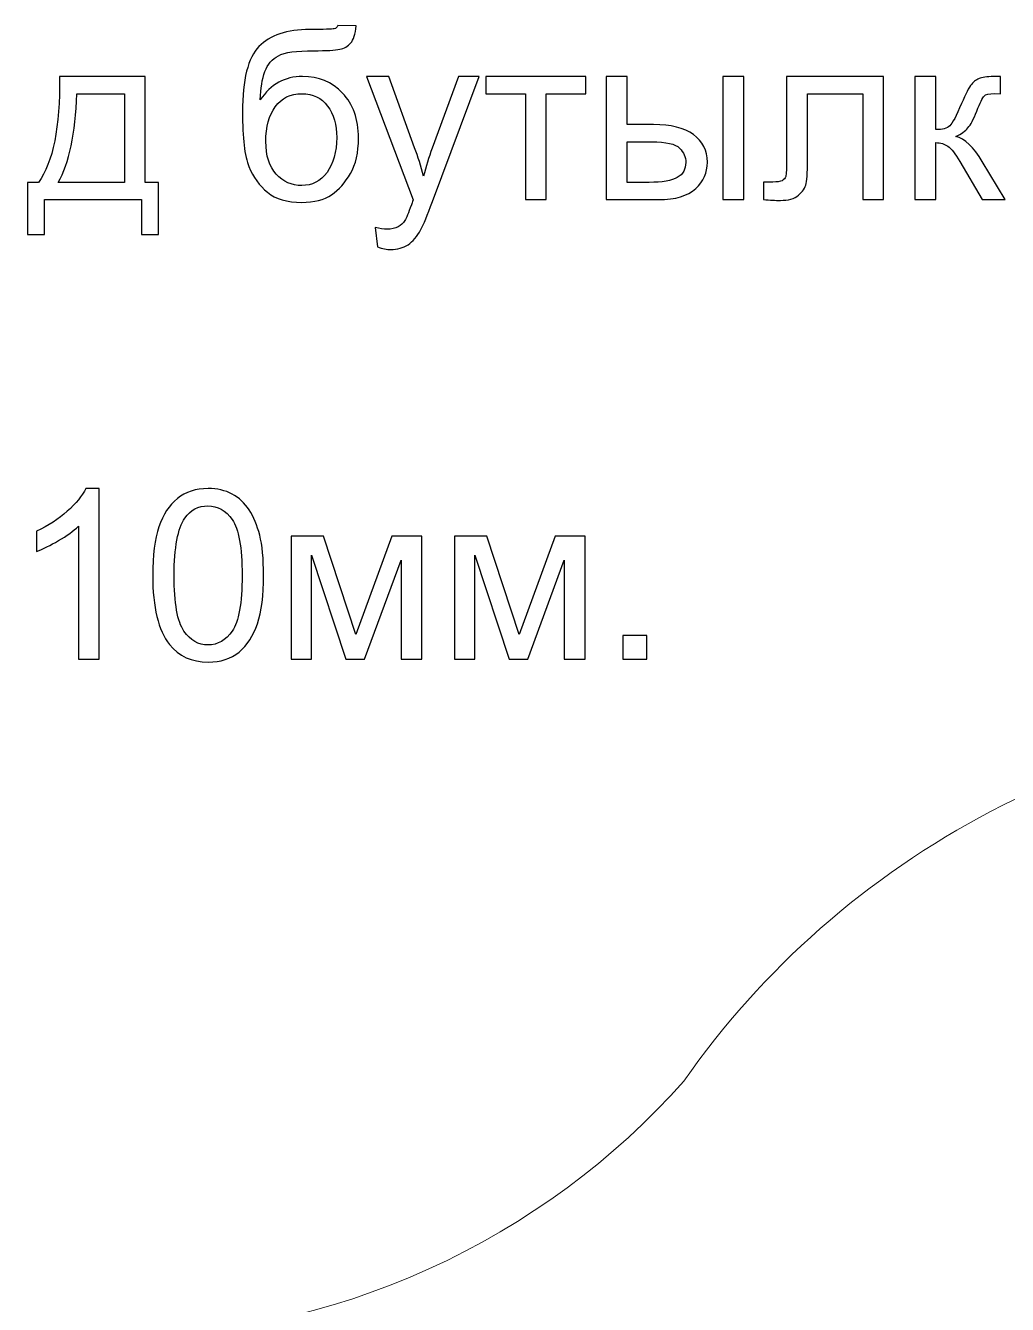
# Model space of a CAD drawing. Header units: centimetres. Extents: x -34 to 236, y -37 to 15.
# Drawn here: x 88.903 to 92.404, y 8.547 to 13.108 of the extents above; entities that cross this region are included whole.
import ezdxf

# ---------------------------------------------------------------- set-up
doc = ezdxf.new("R2010")
doc.units = ezdxf.units.CM
doc.header["$MEASUREMENT"] = 0
doc.layers.add('layer 1', color=7, linetype='Continuous')

msp = doc.modelspace()

# ---------------------------------------------------------------- linework, layer by layer
at = {"layer": 'layer 1', "color": 232}
for points, knots in [([(90.01586, 13.10797), (90.01586, 13.10797), (90.08162, 13.10726), (90.08162, 13.10726), (90.08162, 13.10726), (90.07852, 13.07777), (90.07203, 13.05717), (90.06187, 13.0456), (90.06187, 13.0456), (90.05185, 13.03403), (90.03886, 13.02655), (90.02306, 13.0233), (90.02306, 13.0233), (90.00726, 13.01991), (89.97621, 13.01836), (89.92979, 13.01836), (89.92979, 13.01836), (89.8684, 13.01836), (89.82649, 13.01244), (89.8042, 13.00058), (89.8042, 13.00058), (89.7819, 12.98873), (89.76581, 12.96968), (89.75608, 12.94371), (89.75608, 12.94371), (89.7462, 12.91761), (89.74084, 12.88416), (89.73971, 12.8431), (89.73971, 12.8431), (89.75848, 12.8709), (89.78035, 12.89178), (89.80547, 12.90561), (89.80547, 12.90561), (89.83044, 12.91958), (89.85881, 12.9265), (89.89013, 12.9265), (89.89013, 12.9265), (89.94771, 12.9265), (89.9954, 12.90674), (90.03322, 12.86723), (90.03322, 12.86723), (90.0709, 12.82772), (90.08981, 12.7741), (90.08981, 12.70665), (90.08981, 12.70665), (90.08981, 12.65528), (90.08035, 12.61337), (90.0613, 12.58049), (90.0613, 12.58049), (90.04225, 12.54775), (90.01981, 12.52235), (89.99371, 12.50443), (89.99371, 12.50443), (89.96774, 12.48651), (89.93218, 12.47762), (89.88731, 12.47762), (89.88731, 12.47762), (89.83524, 12.47762), (89.7946, 12.48948), (89.76567, 12.51332), (89.76567, 12.51332), (89.73674, 12.53717), (89.71459, 12.56765), (89.69921, 12.6049), (89.69921, 12.6049), (89.68369, 12.64216), (89.67607, 12.70693), (89.67607, 12.79922), (89.67607, 12.79922), (89.67607, 12.91521), (89.69568, 12.99339), (89.73491, 13.0336), (89.73491, 13.0336), (89.77414, 13.07382), (89.83468, 13.094), (89.91624, 13.094), (89.91624, 13.094), (89.9669, 13.094), (89.99568, 13.09484), (90.0026, 13.0964), (90.0026, 13.0964), (90.00951, 13.09809), (90.01389, 13.10204), (90.01586, 13.10797)], [0, 0, 0, 0, 0.047619, 0.047619, 0.047619, 0.047619, 0.0952381, 0.0952381, 0.0952381, 0.0952381, 0.1428571, 0.1428571, 0.1428571, 0.1428571, 0.1904762, 0.1904762, 0.1904762, 0.1904762, 0.2380952, 0.2380952, 0.2380952, 0.2380952, 0.2857143, 0.2857143, 0.2857143, 0.2857143, 0.3333333, 0.3333333, 0.3333333, 0.3333333, 0.3809524, 0.3809524, 0.3809524, 0.3809524, 0.4285714, 0.4285714, 0.4285714, 0.4285714, 0.4761905, 0.4761905, 0.4761905, 0.4761905, 0.5238095, 0.5238095, 0.5238095, 0.5238095, 0.5714286, 0.5714286, 0.5714286, 0.5714286, 0.6190476, 0.6190476, 0.6190476, 0.6190476, 0.6666667, 0.6666667, 0.6666667, 0.6666667, 0.7142857, 0.7142857, 0.7142857, 0.7142857, 0.7619048, 0.7619048, 0.7619048, 0.7619048, 0.8095238, 0.8095238, 0.8095238, 0.8095238, 0.8571429, 0.8571429, 0.8571429, 0.8571429, 0.9047619, 0.9047619, 0.9047619, 0.9047619, 0.952381, 0.952381, 0.952381, 0.952381, 1, 1, 1, 1]), ([(89.02371, 12.9265), (89.02371, 12.9265), (89.32964, 12.9265), (89.32964, 12.9265), (89.32964, 12.9265), (89.32964, 12.9265), (89.32964, 12.54874), (89.32964, 12.54874), (89.32964, 12.54874), (89.32964, 12.54874), (89.37706, 12.54874), (89.37706, 12.54874), (89.37706, 12.54874), (89.37706, 12.54874), (89.37706, 12.36304), (89.37706, 12.36304), (89.37706, 12.36304), (89.37706, 12.36304), (89.31595, 12.36304), (89.31595, 12.36304), (89.31595, 12.36304), (89.31595, 12.36304), (89.31595, 12.4875), (89.31595, 12.4875), (89.31595, 12.4875), (89.31595, 12.4875), (88.97037, 12.4875), (88.97037, 12.4875), (88.97037, 12.4875), (88.97037, 12.4875), (88.97037, 12.36304), (88.97037, 12.36304), (88.97037, 12.36304), (88.97037, 12.36304), (88.90913, 12.36304), (88.90913, 12.36304), (88.90913, 12.36304), (88.90913, 12.36304), (88.90913, 12.54874), (88.90913, 12.54874), (88.90913, 12.54874), (88.90913, 12.54874), (88.94836, 12.54874), (88.94836, 12.54874), (88.94836, 12.54874), (89.00071, 12.61986), (89.02583, 12.74573), (89.02371, 12.9265)], [0, 0, 0, 0, 0.0833333, 0.0833333, 0.0833333, 0.0833333, 0.1666667, 0.1666667, 0.1666667, 0.1666667, 0.25, 0.25, 0.25, 0.25, 0.3333333, 0.3333333, 0.3333333, 0.3333333, 0.4166667, 0.4166667, 0.4166667, 0.4166667, 0.5, 0.5, 0.5, 0.5, 0.5833333, 0.5833333, 0.5833333, 0.5833333, 0.6666667, 0.6666667, 0.6666667, 0.6666667, 0.75, 0.75, 0.75, 0.75, 0.8333333, 0.8333333, 0.8333333, 0.8333333, 0.9166667, 0.9166667, 0.9166667, 0.9166667, 1, 1, 1, 1]), ([(90.15725, 12.31845), (90.15725, 12.31845), (90.14893, 12.3883), (90.14893, 12.3883), (90.14893, 12.3883), (90.1653, 12.38392), (90.17941, 12.38167), (90.19154, 12.38167), (90.19154, 12.38167), (90.20805, 12.38167), (90.22132, 12.38449), (90.2312, 12.38999), (90.2312, 12.38999), (90.24121, 12.3955), (90.24926, 12.40312), (90.25561, 12.41313), (90.25561, 12.41313), (90.26041, 12.42047), (90.26789, 12.43896), (90.27833, 12.46845), (90.27833, 12.46845), (90.27974, 12.47268), (90.282, 12.47861), (90.28496, 12.48665), (90.28496, 12.48665), (90.28496, 12.48665), (90.11845, 12.9265), (90.11845, 12.9265), (90.11845, 12.9265), (90.11845, 12.9265), (90.1986, 12.9265), (90.1986, 12.9265), (90.1986, 12.9265), (90.1986, 12.9265), (90.29004, 12.67236), (90.29004, 12.67236), (90.29004, 12.67236), (90.30175, 12.64004), (90.31248, 12.60617), (90.32179, 12.57061), (90.32179, 12.57061), (90.3304, 12.60476), (90.34056, 12.63807), (90.35241, 12.67066), (90.35241, 12.67066), (90.35241, 12.67066), (90.44625, 12.9265), (90.44625, 12.9265), (90.44625, 12.9265), (90.44625, 12.9265), (90.52062, 12.9265), (90.52062, 12.9265), (90.52062, 12.9265), (90.52062, 12.9265), (90.35368, 12.48002), (90.35368, 12.48002), (90.35368, 12.48002), (90.33576, 12.43176), (90.32179, 12.3986), (90.31191, 12.3804), (90.31191, 12.3804), (90.29865, 12.35584), (90.28355, 12.33792), (90.26647, 12.32649), (90.26647, 12.32649), (90.24926, 12.31506), (90.22894, 12.30928), (90.20523, 12.30928), (90.20523, 12.30928), (90.19084, 12.30928), (90.17489, 12.31238), (90.15725, 12.31845)], [0, 0, 0, 0, 0.0555556, 0.0555556, 0.0555556, 0.0555556, 0.1111111, 0.1111111, 0.1111111, 0.1111111, 0.1666667, 0.1666667, 0.1666667, 0.1666667, 0.2222222, 0.2222222, 0.2222222, 0.2222222, 0.2777778, 0.2777778, 0.2777778, 0.2777778, 0.3333333, 0.3333333, 0.3333333, 0.3333333, 0.3888889, 0.3888889, 0.3888889, 0.3888889, 0.4444444, 0.4444444, 0.4444444, 0.4444444, 0.5, 0.5, 0.5, 0.5, 0.5555556, 0.5555556, 0.5555556, 0.5555556, 0.6111111, 0.6111111, 0.6111111, 0.6111111, 0.6666667, 0.6666667, 0.6666667, 0.6666667, 0.7222222, 0.7222222, 0.7222222, 0.7222222, 0.7777778, 0.7777778, 0.7777778, 0.7777778, 0.8333333, 0.8333333, 0.8333333, 0.8333333, 0.8888889, 0.8888889, 0.8888889, 0.8888889, 0.9444444, 0.9444444, 0.9444444, 0.9444444, 1, 1, 1, 1]), ([(90.54376, 12.9265), (90.54376, 12.9265), (90.90063, 12.9265), (90.90063, 12.9265), (90.90063, 12.9265), (90.90063, 12.9265), (90.90063, 12.86497), (90.90063, 12.86497), (90.90063, 12.86497), (90.90063, 12.86497), (90.75924, 12.86497), (90.75924, 12.86497), (90.75924, 12.86497), (90.75924, 12.86497), (90.75924, 12.4875), (90.75924, 12.4875), (90.75924, 12.4875), (90.75924, 12.4875), (90.68516, 12.4875), (90.68516, 12.4875), (90.68516, 12.4875), (90.68516, 12.4875), (90.68516, 12.86497), (90.68516, 12.86497), (90.68516, 12.86497), (90.68516, 12.86497), (90.54376, 12.86497), (90.54376, 12.86497), (90.54376, 12.86497), (90.54376, 12.86497), (90.54376, 12.9265), (90.54376, 12.9265)], [0, 0, 0, 0, 0.125, 0.125, 0.125, 0.125, 0.25, 0.25, 0.25, 0.25, 0.375, 0.375, 0.375, 0.375, 0.5, 0.5, 0.5, 0.5, 0.625, 0.625, 0.625, 0.625, 0.75, 0.75, 0.75, 0.75, 0.875, 0.875, 0.875, 0.875, 1, 1, 1, 1]), ([(90.9733, 12.9265), (90.9733, 12.9265), (91.04781, 12.9265), (91.04781, 12.9265), (91.04781, 12.9265), (91.04781, 12.9265), (91.04781, 12.75505), (91.04781, 12.75505), (91.04781, 12.75505), (91.04781, 12.75505), (91.14207, 12.75505), (91.14207, 12.75505), (91.14207, 12.75505), (91.20346, 12.75505), (91.25087, 12.74305), (91.28403, 12.71921), (91.28403, 12.71921), (91.31719, 12.69536), (91.33384, 12.66248), (91.33384, 12.62057), (91.33384, 12.62057), (91.33384, 12.58402), (91.32001, 12.55255), (91.29221, 12.52659), (91.29221, 12.52659), (91.26456, 12.50048), (91.22025, 12.4875), (91.15943, 12.4875), (91.15943, 12.4875), (91.15943, 12.4875), (90.9733, 12.4875), (90.9733, 12.4875), (90.9733, 12.4875), (90.9733, 12.4875), (90.9733, 12.9265), (90.9733, 12.9265)], [0, 0, 0, 0, 0.1111111, 0.1111111, 0.1111111, 0.1111111, 0.2222222, 0.2222222, 0.2222222, 0.2222222, 0.3333333, 0.3333333, 0.3333333, 0.3333333, 0.4444444, 0.4444444, 0.4444444, 0.4444444, 0.5555556, 0.5555556, 0.5555556, 0.5555556, 0.6666667, 0.6666667, 0.6666667, 0.6666667, 0.7777778, 0.7777778, 0.7777778, 0.7777778, 0.8888889, 0.8888889, 0.8888889, 0.8888889, 1, 1, 1, 1]), ([(91.38958, 12.9265), (91.38958, 12.9265), (91.46409, 12.9265), (91.46409, 12.9265), (91.46409, 12.9265), (91.46409, 12.9265), (91.46409, 12.4875), (91.46409, 12.4875), (91.46409, 12.4875), (91.46409, 12.4875), (91.38958, 12.4875), (91.38958, 12.4875), (91.38958, 12.4875), (91.38958, 12.4875), (91.38958, 12.9265), (91.38958, 12.9265)], [0, 0, 0, 0, 0.25, 0.25, 0.25, 0.25, 0.5, 0.5, 0.5, 0.5, 0.75, 0.75, 0.75, 0.75, 1, 1, 1, 1]), ([(91.61663, 12.9265), (91.61663, 12.9265), (91.96235, 12.9265), (91.96235, 12.9265), (91.96235, 12.9265), (91.96235, 12.9265), (91.96235, 12.4875), (91.96235, 12.4875), (91.96235, 12.4875), (91.96235, 12.4875), (91.88827, 12.4875), (91.88827, 12.4875), (91.88827, 12.4875), (91.88827, 12.4875), (91.88827, 12.86497), (91.88827, 12.86497), (91.88827, 12.86497), (91.88827, 12.86497), (91.69113, 12.86497), (91.69113, 12.86497), (91.69113, 12.86497), (91.69113, 12.86497), (91.69113, 12.64625), (91.69113, 12.64625), (91.69113, 12.64625), (91.69113, 12.59531), (91.68944, 12.56158), (91.68619, 12.54536), (91.68619, 12.54536), (91.68281, 12.52913), (91.67378, 12.51488), (91.65882, 12.50274), (91.65882, 12.50274), (91.644, 12.4906), (91.62241, 12.48454), (91.59433, 12.48454), (91.59433, 12.48454), (91.57697, 12.48454), (91.55694, 12.48567), (91.53436, 12.48792), (91.53436, 12.48792), (91.53436, 12.48792), (91.53436, 12.54987), (91.53436, 12.54987), (91.53436, 12.54987), (91.53436, 12.54987), (91.5671, 12.54987), (91.5671, 12.54987), (91.5671, 12.54987), (91.58248, 12.54987), (91.59348, 12.55156), (91.60012, 12.55467), (91.60012, 12.55467), (91.60675, 12.55791), (91.61112, 12.56285), (91.61338, 12.56977), (91.61338, 12.56977), (91.61564, 12.57668), (91.61663, 12.59912), (91.61663, 12.63722), (91.61663, 12.63722), (91.61663, 12.63722), (91.61663, 12.9265), (91.61663, 12.9265)], [0, 0, 0, 0, 0.0625, 0.0625, 0.0625, 0.0625, 0.125, 0.125, 0.125, 0.125, 0.1875, 0.1875, 0.1875, 0.1875, 0.25, 0.25, 0.25, 0.25, 0.3125, 0.3125, 0.3125, 0.3125, 0.375, 0.375, 0.375, 0.375, 0.4375, 0.4375, 0.4375, 0.4375, 0.5, 0.5, 0.5, 0.5, 0.5625, 0.5625, 0.5625, 0.5625, 0.625, 0.625, 0.625, 0.625, 0.6875, 0.6875, 0.6875, 0.6875, 0.75, 0.75, 0.75, 0.75, 0.8125, 0.8125, 0.8125, 0.8125, 0.875, 0.875, 0.875, 0.875, 0.9375, 0.9375, 0.9375, 0.9375, 1, 1, 1, 1]), ([(92.07397, 12.9265), (92.07397, 12.9265), (92.14833, 12.9265), (92.14833, 12.9265), (92.14833, 12.9265), (92.14833, 12.9265), (92.14833, 12.73684), (92.14833, 12.73684), (92.14833, 12.73684), (92.17204, 12.73684), (92.18869, 12.74136), (92.19815, 12.75039), (92.19815, 12.75039), (92.2076, 12.75956), (92.22157, 12.78595), (92.24006, 12.82984), (92.24006, 12.82984), (92.25473, 12.86455), (92.26658, 12.88741), (92.27562, 12.89842), (92.27562, 12.89842), (92.28479, 12.90942), (92.29523, 12.9169), (92.30708, 12.92071), (92.30708, 12.92071), (92.31894, 12.92466), (92.33799, 12.9265), (92.36409, 12.9265), (92.36409, 12.9265), (92.36409, 12.9265), (92.37905, 12.9265), (92.37905, 12.9265), (92.37905, 12.9265), (92.37905, 12.9265), (92.37905, 12.86497), (92.37905, 12.86497), (92.37905, 12.86497), (92.37905, 12.86497), (92.35831, 12.8654), (92.35831, 12.8654), (92.35831, 12.8654), (92.33883, 12.8654), (92.32627, 12.86243), (92.32077, 12.85665), (92.32077, 12.85665), (92.31499, 12.85058), (92.3061, 12.83252), (92.29424, 12.80246), (92.29424, 12.80246), (92.28295, 12.77382), (92.27265, 12.75406), (92.2632, 12.74305), (92.2632, 12.74305), (92.25388, 12.73191), (92.23935, 12.72189), (92.21988, 12.71286), (92.21988, 12.71286), (92.25177, 12.70425), (92.28324, 12.67447), (92.31414, 12.62353), (92.31414, 12.62353), (92.31414, 12.62353), (92.39556, 12.4875), (92.39556, 12.4875), (92.39556, 12.4875), (92.39556, 12.4875), (92.31372, 12.4875), (92.31372, 12.4875), (92.31372, 12.4875), (92.31372, 12.4875), (92.23427, 12.62353), (92.23427, 12.62353), (92.23427, 12.62353), (92.21804, 12.65077), (92.20379, 12.66883), (92.1918, 12.67744), (92.1918, 12.67744), (92.17966, 12.68619), (92.16513, 12.69042), (92.14833, 12.69042), (92.14833, 12.69042), (92.14833, 12.69042), (92.14833, 12.4875), (92.14833, 12.4875), (92.14833, 12.4875), (92.14833, 12.4875), (92.07397, 12.4875), (92.07397, 12.4875), (92.07397, 12.4875), (92.07397, 12.4875), (92.07397, 12.9265), (92.07397, 12.9265)], [0, 0, 0, 0, 0.0434783, 0.0434783, 0.0434783, 0.0434783, 0.0869565, 0.0869565, 0.0869565, 0.0869565, 0.1304348, 0.1304348, 0.1304348, 0.1304348, 0.173913, 0.173913, 0.173913, 0.173913, 0.2173913, 0.2173913, 0.2173913, 0.2173913, 0.2608696, 0.2608696, 0.2608696, 0.2608696, 0.3043478, 0.3043478, 0.3043478, 0.3043478, 0.3478261, 0.3478261, 0.3478261, 0.3478261, 0.3913043, 0.3913043, 0.3913043, 0.3913043, 0.4347826, 0.4347826, 0.4347826, 0.4347826, 0.4782609, 0.4782609, 0.4782609, 0.4782609, 0.5217391, 0.5217391, 0.5217391, 0.5217391, 0.5652174, 0.5652174, 0.5652174, 0.5652174, 0.6086957, 0.6086957, 0.6086957, 0.6086957, 0.6521739, 0.6521739, 0.6521739, 0.6521739, 0.6956522, 0.6956522, 0.6956522, 0.6956522, 0.7391304, 0.7391304, 0.7391304, 0.7391304, 0.7826087, 0.7826087, 0.7826087, 0.7826087, 0.826087, 0.826087, 0.826087, 0.826087, 0.8695652, 0.8695652, 0.8695652, 0.8695652, 0.9130435, 0.9130435, 0.9130435, 0.9130435, 0.9565217, 0.9565217, 0.9565217, 0.9565217, 1, 1, 1, 1]), ([(89.08566, 12.86497), (89.08016, 12.72245), (89.05814, 12.61704), (89.01948, 12.54874), (89.01948, 12.54874), (89.01948, 12.54874), (89.25556, 12.54874), (89.25556, 12.54874), (89.25556, 12.54874), (89.25556, 12.54874), (89.25556, 12.86497), (89.25556, 12.86497), (89.25556, 12.86497), (89.25556, 12.86497), (89.08566, 12.86497), (89.08566, 12.86497)], [0, 0, 0, 0, 0.25, 0.25, 0.25, 0.25, 0.5, 0.5, 0.5, 0.5, 0.75, 0.75, 0.75, 0.75, 1, 1, 1, 1]), ([(90.01205, 12.70862), (90.01205, 12.75448), (90.00133, 12.79188), (89.9796, 12.82109), (89.9796, 12.82109), (89.95801, 12.8503), (89.92753, 12.86497), (89.88816, 12.86497), (89.88816, 12.86497), (89.84709, 12.86497), (89.81534, 12.84945), (89.79305, 12.81869), (89.79305, 12.81869), (89.77075, 12.78779), (89.75946, 12.74658), (89.75946, 12.69508), (89.75946, 12.69508), (89.75946, 12.64399), (89.77188, 12.60505), (89.79658, 12.57809), (89.79658, 12.57809), (89.82113, 12.551), (89.85161, 12.53759), (89.88773, 12.53759), (89.88773, 12.53759), (89.92456, 12.53759), (89.95462, 12.55312), (89.97762, 12.58444), (89.97762, 12.58444), (90.00062, 12.61577), (90.01205, 12.65712), (90.01205, 12.70862)], [0, 0, 0, 0, 0.125, 0.125, 0.125, 0.125, 0.25, 0.25, 0.25, 0.25, 0.375, 0.375, 0.375, 0.375, 0.5, 0.5, 0.5, 0.5, 0.625, 0.625, 0.625, 0.625, 0.75, 0.75, 0.75, 0.75, 0.875, 0.875, 0.875, 0.875, 1, 1, 1, 1]), ([(91.04781, 12.54874), (91.04781, 12.54874), (91.12584, 12.54874), (91.12584, 12.54874), (91.12584, 12.54874), (91.17298, 12.54874), (91.2067, 12.55453), (91.22674, 12.5661), (91.22674, 12.5661), (91.24692, 12.57767), (91.25694, 12.59573), (91.25694, 12.62014), (91.25694, 12.62014), (91.25694, 12.6392), (91.24946, 12.65613), (91.23464, 12.67109), (91.23464, 12.67109), (91.21968, 12.6859), (91.1868, 12.69338), (91.13586, 12.69338), (91.13586, 12.69338), (91.13586, 12.69338), (91.04781, 12.69338), (91.04781, 12.69338), (91.04781, 12.69338), (91.04781, 12.69338), (91.04781, 12.54874), (91.04781, 12.54874)], [0, 0, 0, 0, 0.1428571, 0.1428571, 0.1428571, 0.1428571, 0.2857143, 0.2857143, 0.2857143, 0.2857143, 0.4285714, 0.4285714, 0.4285714, 0.4285714, 0.5714286, 0.5714286, 0.5714286, 0.5714286, 0.7142857, 0.7142857, 0.7142857, 0.7142857, 0.8571429, 0.8571429, 0.8571429, 0.8571429, 1, 1, 1, 1]), ([(89.16537, 10.84835), (89.16537, 10.84835), (89.09101, 10.84835), (89.09101, 10.84835), (89.09101, 10.84835), (89.09101, 10.84835), (89.09101, 11.32249), (89.09101, 11.32249), (89.09101, 11.32249), (89.07309, 11.30541), (89.04966, 11.28834), (89.02059, 11.27126), (89.02059, 11.27126), (88.99138, 11.25419), (88.96528, 11.24135), (88.94214, 11.23288), (88.94214, 11.23288), (88.94214, 11.23288), (88.94214, 11.30471), (88.94214, 11.30471), (88.94214, 11.30471), (88.98376, 11.32432), (89.02017, 11.34803), (89.05136, 11.37583), (89.05136, 11.37583), (89.0824, 11.40377), (89.10456, 11.43072), (89.11754, 11.45696), (89.11754, 11.45696), (89.11754, 11.45696), (89.16537, 11.45696), (89.16537, 11.45696), (89.16537, 11.45696), (89.16537, 11.45696), (89.16537, 10.84835), (89.16537, 10.84835)], [0, 0, 0, 0, 0.1111111, 0.1111111, 0.1111111, 0.1111111, 0.2222222, 0.2222222, 0.2222222, 0.2222222, 0.3333333, 0.3333333, 0.3333333, 0.3333333, 0.4444444, 0.4444444, 0.4444444, 0.4444444, 0.5555556, 0.5555556, 0.5555556, 0.5555556, 0.6666667, 0.6666667, 0.6666667, 0.6666667, 0.7777778, 0.7777778, 0.7777778, 0.7777778, 0.8888889, 0.8888889, 0.8888889, 0.8888889, 1, 1, 1, 1]), ([(89.35602, 11.14722), (89.35602, 11.21891), (89.36335, 11.27662), (89.37817, 11.32023), (89.37817, 11.32023), (89.39285, 11.36397), (89.41486, 11.3977), (89.44393, 11.4214), (89.44393, 11.4214), (89.473, 11.44511), (89.50955, 11.45696), (89.55357, 11.45696), (89.55357, 11.45696), (89.58617, 11.45696), (89.61467, 11.45033), (89.63923, 11.43721), (89.63923, 11.43721), (89.66378, 11.42423), (89.68396, 11.40532), (89.70005, 11.38062), (89.70005, 11.38062), (89.71599, 11.35593), (89.72855, 11.32587), (89.73758, 11.29045), (89.73758, 11.29045), (89.74676, 11.25503), (89.75127, 11.20734), (89.75127, 11.14722), (89.75127, 11.14722), (89.75127, 11.0761), (89.74393, 11.01881), (89.7294, 10.97507), (89.7294, 10.97507), (89.71472, 10.93132), (89.69285, 10.8976), (89.66378, 10.87375), (89.66378, 10.87375), (89.63471, 10.8499), (89.59802, 10.83805), (89.55357, 10.83805), (89.55357, 10.83805), (89.49515, 10.83805), (89.44929, 10.85893), (89.41599, 10.90084), (89.41599, 10.90084), (89.37605, 10.95122), (89.35602, 11.03349), (89.35602, 11.14722)], [0, 0, 0, 0, 0.0833333, 0.0833333, 0.0833333, 0.0833333, 0.1666667, 0.1666667, 0.1666667, 0.1666667, 0.25, 0.25, 0.25, 0.25, 0.3333333, 0.3333333, 0.3333333, 0.3333333, 0.4166667, 0.4166667, 0.4166667, 0.4166667, 0.5, 0.5, 0.5, 0.5, 0.5833333, 0.5833333, 0.5833333, 0.5833333, 0.6666667, 0.6666667, 0.6666667, 0.6666667, 0.75, 0.75, 0.75, 0.75, 0.8333333, 0.8333333, 0.8333333, 0.8333333, 0.9166667, 0.9166667, 0.9166667, 0.9166667, 1, 1, 1, 1]), ([(89.4325, 11.14722), (89.4325, 11.04774), (89.44421, 10.98156), (89.4675, 10.94854), (89.4675, 10.94854), (89.49078, 10.91566), (89.51942, 10.89915), (89.55357, 10.89915), (89.55357, 10.89915), (89.58786, 10.89915), (89.61651, 10.9158), (89.63979, 10.94882), (89.63979, 10.94882), (89.66308, 10.98184), (89.67479, 11.04802), (89.67479, 11.14722), (89.67479, 11.14722), (89.67479, 11.24699), (89.66308, 11.31331), (89.63979, 11.34605), (89.63979, 11.34605), (89.61651, 11.37893), (89.58758, 11.3953), (89.55287, 11.3953), (89.55287, 11.3953), (89.51858, 11.3953), (89.49134, 11.38076), (89.47088, 11.35184), (89.47088, 11.35184), (89.44534, 11.31501), (89.4325, 11.24671), (89.4325, 11.14722)], [0, 0, 0, 0, 0.125, 0.125, 0.125, 0.125, 0.25, 0.25, 0.25, 0.25, 0.375, 0.375, 0.375, 0.375, 0.5, 0.5, 0.5, 0.5, 0.625, 0.625, 0.625, 0.625, 0.75, 0.75, 0.75, 0.75, 0.875, 0.875, 0.875, 0.875, 1, 1, 1, 1]), ([(89.84963, 11.28735), (89.84963, 11.28735), (89.96534, 11.28735), (89.96534, 11.28735), (89.96534, 11.28735), (89.96534, 11.28735), (90.08077, 10.93598), (90.08077, 10.93598), (90.08077, 10.93598), (90.08077, 10.93598), (90.2089, 11.28735), (90.2089, 11.28735), (90.2089, 11.28735), (90.2089, 11.28735), (90.316, 11.28735), (90.316, 11.28735), (90.316, 11.28735), (90.316, 11.28735), (90.316, 10.84835), (90.316, 10.84835), (90.316, 10.84835), (90.316, 10.84835), (90.24163, 10.84835), (90.24163, 10.84835), (90.24163, 10.84835), (90.24163, 10.84835), (90.24163, 11.20183), (90.24163, 11.20183), (90.24163, 11.20183), (90.24163, 11.20183), (90.11181, 10.84835), (90.11181, 10.84835), (90.11181, 10.84835), (90.11181, 10.84835), (90.04521, 10.84835), (90.04521, 10.84835), (90.04521, 10.84835), (90.04521, 10.84835), (89.92244, 11.21877), (89.92244, 11.21877), (89.92244, 11.21877), (89.92244, 11.21877), (89.92244, 10.84835), (89.92244, 10.84835), (89.92244, 10.84835), (89.92244, 10.84835), (89.84963, 10.84835), (89.84963, 10.84835), (89.84963, 10.84835), (89.84963, 10.84835), (89.84963, 11.28735), (89.84963, 11.28735)], [0, 0, 0, 0, 0.0769231, 0.0769231, 0.0769231, 0.0769231, 0.1538462, 0.1538462, 0.1538462, 0.1538462, 0.2307692, 0.2307692, 0.2307692, 0.2307692, 0.3076923, 0.3076923, 0.3076923, 0.3076923, 0.3846154, 0.3846154, 0.3846154, 0.3846154, 0.4615385, 0.4615385, 0.4615385, 0.4615385, 0.5384615, 0.5384615, 0.5384615, 0.5384615, 0.6153846, 0.6153846, 0.6153846, 0.6153846, 0.6923077, 0.6923077, 0.6923077, 0.6923077, 0.7692308, 0.7692308, 0.7692308, 0.7692308, 0.8461538, 0.8461538, 0.8461538, 0.8461538, 0.9230769, 0.9230769, 0.9230769, 0.9230769, 1, 1, 1, 1]), ([(90.43172, 11.28735), (90.43172, 11.28735), (90.54743, 11.28735), (90.54743, 11.28735), (90.54743, 11.28735), (90.54743, 11.28735), (90.66286, 10.93598), (90.66286, 10.93598), (90.66286, 10.93598), (90.66286, 10.93598), (90.79099, 11.28735), (90.79099, 11.28735), (90.79099, 11.28735), (90.79099, 11.28735), (90.89809, 11.28735), (90.89809, 11.28735), (90.89809, 11.28735), (90.89809, 11.28735), (90.89809, 10.84835), (90.89809, 10.84835), (90.89809, 10.84835), (90.89809, 10.84835), (90.82372, 10.84835), (90.82372, 10.84835), (90.82372, 10.84835), (90.82372, 10.84835), (90.82372, 11.20183), (90.82372, 11.20183), (90.82372, 11.20183), (90.82372, 11.20183), (90.6939, 10.84835), (90.6939, 10.84835), (90.6939, 10.84835), (90.6939, 10.84835), (90.6273, 10.84835), (90.6273, 10.84835), (90.6273, 10.84835), (90.6273, 10.84835), (90.50453, 11.21877), (90.50453, 11.21877), (90.50453, 11.21877), (90.50453, 11.21877), (90.50453, 10.84835), (90.50453, 10.84835), (90.50453, 10.84835), (90.50453, 10.84835), (90.43172, 10.84835), (90.43172, 10.84835), (90.43172, 10.84835), (90.43172, 10.84835), (90.43172, 11.28735), (90.43172, 11.28735)], [0, 0, 0, 0, 0.0769231, 0.0769231, 0.0769231, 0.0769231, 0.1538462, 0.1538462, 0.1538462, 0.1538462, 0.2307692, 0.2307692, 0.2307692, 0.2307692, 0.3076923, 0.3076923, 0.3076923, 0.3076923, 0.3846154, 0.3846154, 0.3846154, 0.3846154, 0.4615385, 0.4615385, 0.4615385, 0.4615385, 0.5384615, 0.5384615, 0.5384615, 0.5384615, 0.6153846, 0.6153846, 0.6153846, 0.6153846, 0.6923077, 0.6923077, 0.6923077, 0.6923077, 0.7692308, 0.7692308, 0.7692308, 0.7692308, 0.8461538, 0.8461538, 0.8461538, 0.8461538, 0.9230769, 0.9230769, 0.9230769, 0.9230769, 1, 1, 1, 1]), ([(91.03286, 10.84835), (91.03286, 10.84835), (91.03286, 10.93316), (91.03286, 10.93316), (91.03286, 10.93316), (91.03286, 10.93316), (91.11766, 10.93316), (91.11766, 10.93316), (91.11766, 10.93316), (91.11766, 10.93316), (91.11766, 10.84835), (91.11766, 10.84835), (91.11766, 10.84835), (91.11766, 10.84835), (91.03286, 10.84835), (91.03286, 10.84835)], [0, 0, 0, 0, 0.25, 0.25, 0.25, 0.25, 0.5, 0.5, 0.5, 0.5, 0.75, 0.75, 0.75, 0.75, 1, 1, 1, 1])]:
    msp.add_open_spline(points, degree=3, knots=knots, dxfattribs=at)
at = {"layer": 'layer 1', "color": 235, "lineweight": 5}
msp.add_open_spline([(113.73474, 7.02986), (113.73474, 7.02986), (113.73752, 9.93575), (113.73752, 9.93575), (113.73752, 9.93575), (113.73715, 10.34728), (113.39018, 10.67986), (112.96237, 10.67986), (112.96237, 10.67986), (112.96237, 10.67986), (93.83069, 10.669), (93.83069, 10.669), (93.83069, 10.669), (92.75462, 10.669), (91.80614, 10.14283), (91.25036, 9.34398), (91.25036, 9.34398), (91.25028, 9.34386), (91.2502, 9.34375), (91.25012, 9.34363), (91.25012, 9.34363), (90.75245, 8.78184), (90.01048, 8.42553), (89.18195, 8.42553), (89.18195, 8.42553), (89.18195, 8.42553), (82.03783, 8.41974), (82.03783, 8.41974), (82.03783, 8.41974), (82.03783, 8.41974), (82.03783, 7.02986), (82.03783, 7.02986), (82.03783, 7.02986), (82.03783, 7.02986), (82.03783, 5.63998), (82.03783, 5.63998), (82.03783, 5.63998), (82.03783, 5.63998), (89.18195, 5.63418), (89.18195, 5.63418), (89.18195, 5.63418), (90.01047, 5.63418), (90.75242, 5.27787), (91.25008, 4.71613), (91.25008, 4.71613), (91.25018, 4.71599), (91.25027, 4.71586), (91.25036, 4.71573), (91.25036, 4.71573), (91.80614, 3.91688), (92.75462, 3.39071), (93.83069, 3.39071), (93.83069, 3.39071), (93.83069, 3.39071), (112.96237, 3.37986), (112.96237, 3.37986), (112.96237, 3.37986), (113.39018, 3.37986), (113.73715, 3.71243), (113.73752, 4.12397), (113.73752, 4.12397), (113.73752, 4.12397), (113.73474, 7.02986), (113.73474, 7.02986)], degree=3, knots=[0, 0, 0, 0, 0.0625, 0.0625, 0.0625, 0.0625, 0.125, 0.125, 0.125, 0.125, 0.1875, 0.1875, 0.1875, 0.1875, 0.25, 0.25, 0.25, 0.25, 0.3125, 0.3125, 0.3125, 0.3125, 0.375, 0.375, 0.375, 0.375, 0.4375, 0.4375, 0.4375, 0.4375, 0.5, 0.5, 0.5, 0.5, 0.5625, 0.5625, 0.5625, 0.5625, 0.625, 0.625, 0.625, 0.625, 0.6875, 0.6875, 0.6875, 0.6875, 0.75, 0.75, 0.75, 0.75, 0.8125, 0.8125, 0.8125, 0.8125, 0.875, 0.875, 0.875, 0.875, 0.9375, 0.9375, 0.9375, 0.9375, 1, 1, 1, 1], dxfattribs=at)

doc.saveas('drawing.dxf')
